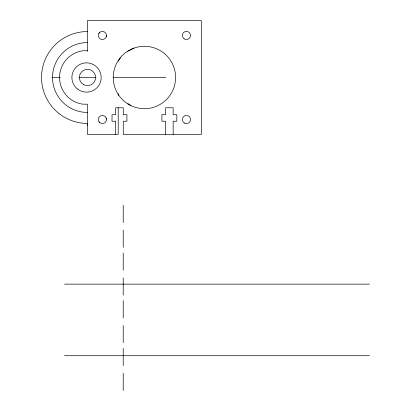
<?xml version="1.0" encoding="UTF-8"?>
<svg xmlns="http://www.w3.org/2000/svg" width="411" height="411" viewBox="0 0 411 411"><rect width="100%" height="100%" fill="white"/><g stroke="black" fill="none" stroke-linecap="round" stroke-linejoin="round"><path stroke-width="0.62" d="M106.321 36.517L106.459 35.464A4.069 4.069 0 0 0 100.356 31.94A4.069 4.069 0 0 0 100.356 38.983A4.069 4.069 0 0 0 106.459 35.464M118.214 61.157L120.706 57.242M98.871 33.43L99.513 32.587M127.878 51.221L134.007 48.097A31.179 31.179 0 0 1 175.076 83.166A31.179 31.179 0 0 1 124.173 101.204A31.179 31.179 0 0 1 134.007 48.097M52.094 77.489L60.386 77.489M78.876 77.489L96.097 77.489M113.313 77.489L165.839 77.489M64.496 284.135L369.463 284.135M64.496 355.715L369.463 355.715M87.476 50.784L83.448 50.717A26.946 26.946 0 0 0 82.575 104.147L87.476 104.224L87.476 134.428L118.214 134.428L118.214 107.78M127.878 103.608L130.996 105.637M99.046 121.831L99.76 122.617A4.069 4.069 0 0 0 106.392 120.243A4.069 4.069 0 0 0 101.019 115.686A4.069 4.069 0 0 0 99.76 122.617M118.214 94.16L118.722 95.157M106.218 118.147L106.444 119.185M87.759 125.268L87.476 123.434A45.945 45.945 0 0 1 41.537 77.489A45.945 45.945 0 0 1 87.476 31.544M173.159 134.428L173.159 121.224L176.817 121.224L176.817 114.715L173.159 114.715L173.159 107.769L165.566 107.769L165.566 114.715L161.908 114.715L161.908 121.224L165.566 121.224L165.566 134.428M123.218 205.295L123.218 222.541M123.218 230.098L123.218 247.35M123.218 253.022L123.218 270.274M123.218 277.831L123.218 295.077M123.218 300.662L123.218 317.914M123.218 325.471L123.218 342.717M123.218 348.394L123.218 365.641M123.218 373.203L123.218 390.45M118.214 93.826L118.214 95.095M115.676 134.428L115.676 121.224L112.018 121.224L112.018 114.715L115.676 114.715L115.676 107.769L123.269 107.769L123.269 114.715L126.927 114.715L126.927 121.224L123.269 121.224L123.269 134.428L201.359 134.428L201.359 20.55L87.476 20.55L87.476 51.288M87.476 112.439A34.95 34.95 0 0 1 52.531 77.489A34.95 34.95 0 0 1 87.476 42.544M184.113 38.793A4.069 4.069 0 0 0 190.499 35.819A4.069 4.069 0 0 0 184.724 31.775A4.069 4.069 0 0 0 184.113 38.793M184.411 123.038A4.069 4.069 0 0 0 190.514 119.519A4.069 4.069 0 0 0 184.411 115.994A4.069 4.069 0 0 0 184.411 123.038M83.412 84.532A8.133 8.133 0 0 0 95.614 77.489A8.133 8.133 0 0 0 83.412 70.445A8.133 8.133 0 0 0 83.412 84.532M77.427 88.961A14.642 14.642 0 0 0 101.014 79.636A14.642 14.642 0 0 0 81.147 63.875A14.642 14.642 0 0 0 77.427 88.961"/></g></svg>
